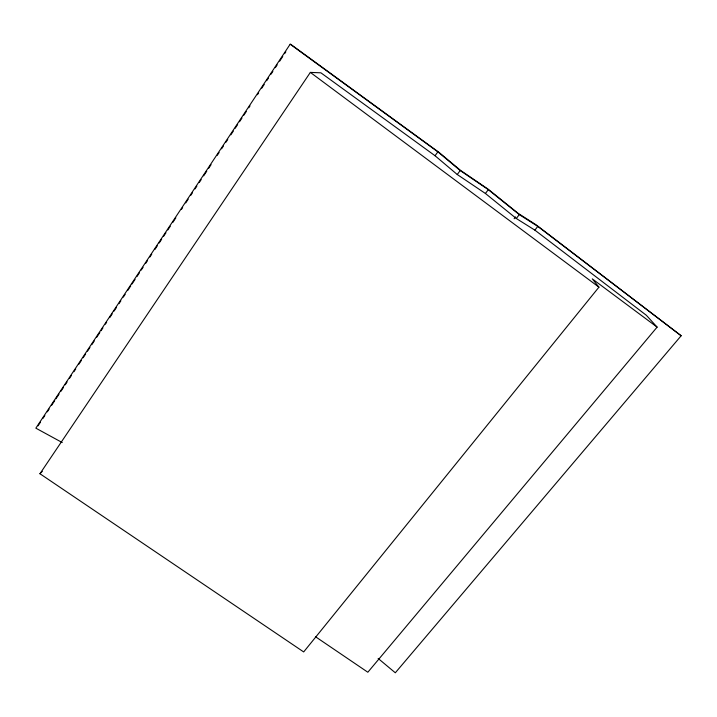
<?xml version="1.0" encoding="UTF-8"?>
<svg xmlns="http://www.w3.org/2000/svg" width="717" height="717" viewBox="0 0 717 717"><rect width="100%" height="100%" fill="white"/><g stroke="black" fill="none" stroke-linecap="round" stroke-linejoin="round"><path stroke-width="1.08" d="M378.137 658.439L395.309 672.788L681.15 335.762L535.913 224.681L518.23 213.397L487.981 189.055L460.556 170.386L439.261 152.578L290.788 44.355L290.161 44.212L35.85 428.166L62.254 442.568M38.046 425.835L40.511 422.098M42.984 418.37L44.839 415.573M47.313 411.845L49.168 409.04M51.642 405.311L54.725 400.651M55.962 398.786L59.054 394.117M60.909 391.321L63.383 387.592M65.229 384.796L67.084 381.991M69.558 378.262L71.413 375.466M73.887 371.738L75.742 368.941M78.825 364.272L81.299 360.543M83.154 357.747L85.628 354.01M87.483 351.213L89.948 347.485M91.803 344.689L94.277 340.96M96.75 337.223L99.842 332.563M101.079 330.698L102.925 327.902M105.399 324.165L106.636 322.3M109.728 317.64L112.202 313.912M114.048 311.106L116.521 307.378M118.995 303.649L120.85 300.853M123.324 297.116L125.179 294.32M127.644 290.591L130.736 285.931M131.973 284.057L135.065 279.397M136.92 276.601L139.385 272.872M141.24 270.067L143.095 267.271M145.569 263.542L147.424 260.746M149.889 257.018L151.744 254.212M154.836 249.552L157.31 245.823M159.165 243.027L161.639 239.29M163.485 236.493L165.959 232.765M167.814 229.969L170.287 226.231M172.761 222.503L175.844 217.843M181.41 209.445L182.647 207.58M185.739 202.92L188.204 199.183M190.677 195.454L192.532 192.658M195.006 188.93L196.861 186.124M199.326 182.396L201.181 179.6M203.655 175.871L206.747 171.202M208.602 168.405L211.067 164.677M217.251 155.347L219.106 152.551M221.58 148.822L223.426 146.026M225.9 142.289L227.755 139.492M230.847 134.832L233.321 131.103M235.167 128.298L237.641 124.57M239.496 121.773L241.97 118.045M243.825 115.24L246.298 111.511M248.763 107.783L250 105.919M257.421 94.725L258.658 92.86M261.741 88.191L264.214 84.463M266.688 80.734L268.543 77.938M271.017 74.201L272.863 71.404M275.337 67.676L277.192 64.88M279.666 61.151L282.758 56.482M284.604 53.685L285.841 51.821M657.113 327.122L592.278 278.859L598.946 287.15L303.676 651.932L39.946 473.74L310.353 72.399L320.902 72.82L435.049 155.741L457.258 174.518L485.418 193.482L516.303 218.497L534.882 230.148L646.367 315.292L657.113 327.122L367.839 672.232L315.471 636.705M435.049 155.741L437.881 151.861L290.161 44.212M457.258 174.518L460.197 170.547L437.881 151.861M485.418 193.482L488.295 189.655L519.287 214.607L537.795 226.393L681.15 335.762M514.143 218.73L515.505 216.946M516.303 218.497L519.287 214.607M534.882 230.148L537.795 226.393M39.946 473.74L42.303 471.338M460.197 170.547L488.295 189.655M310.353 72.399L598.946 287.15"/></g></svg>
